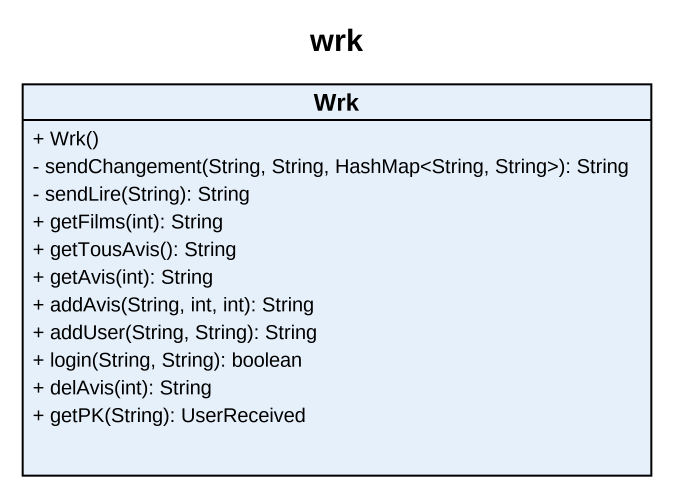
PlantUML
@startuml
title wrk
hide circle
hide empty members
skinparam classAttributeIconSize 0
class Wrk {
  + Wrk()
  - sendChangement(String, String, HashMap<String, String>): String
  - sendLire(String): String
  + getFilms(int): String
  + getTousAvis(): String
  + getAvis(int): String
  + addAvis(String, int, int): String
  + addUser(String, String): String
  + login(String, String): boolean
  + delAvis(int): String
  + getPK(String): UserReceived
}
@enduml
